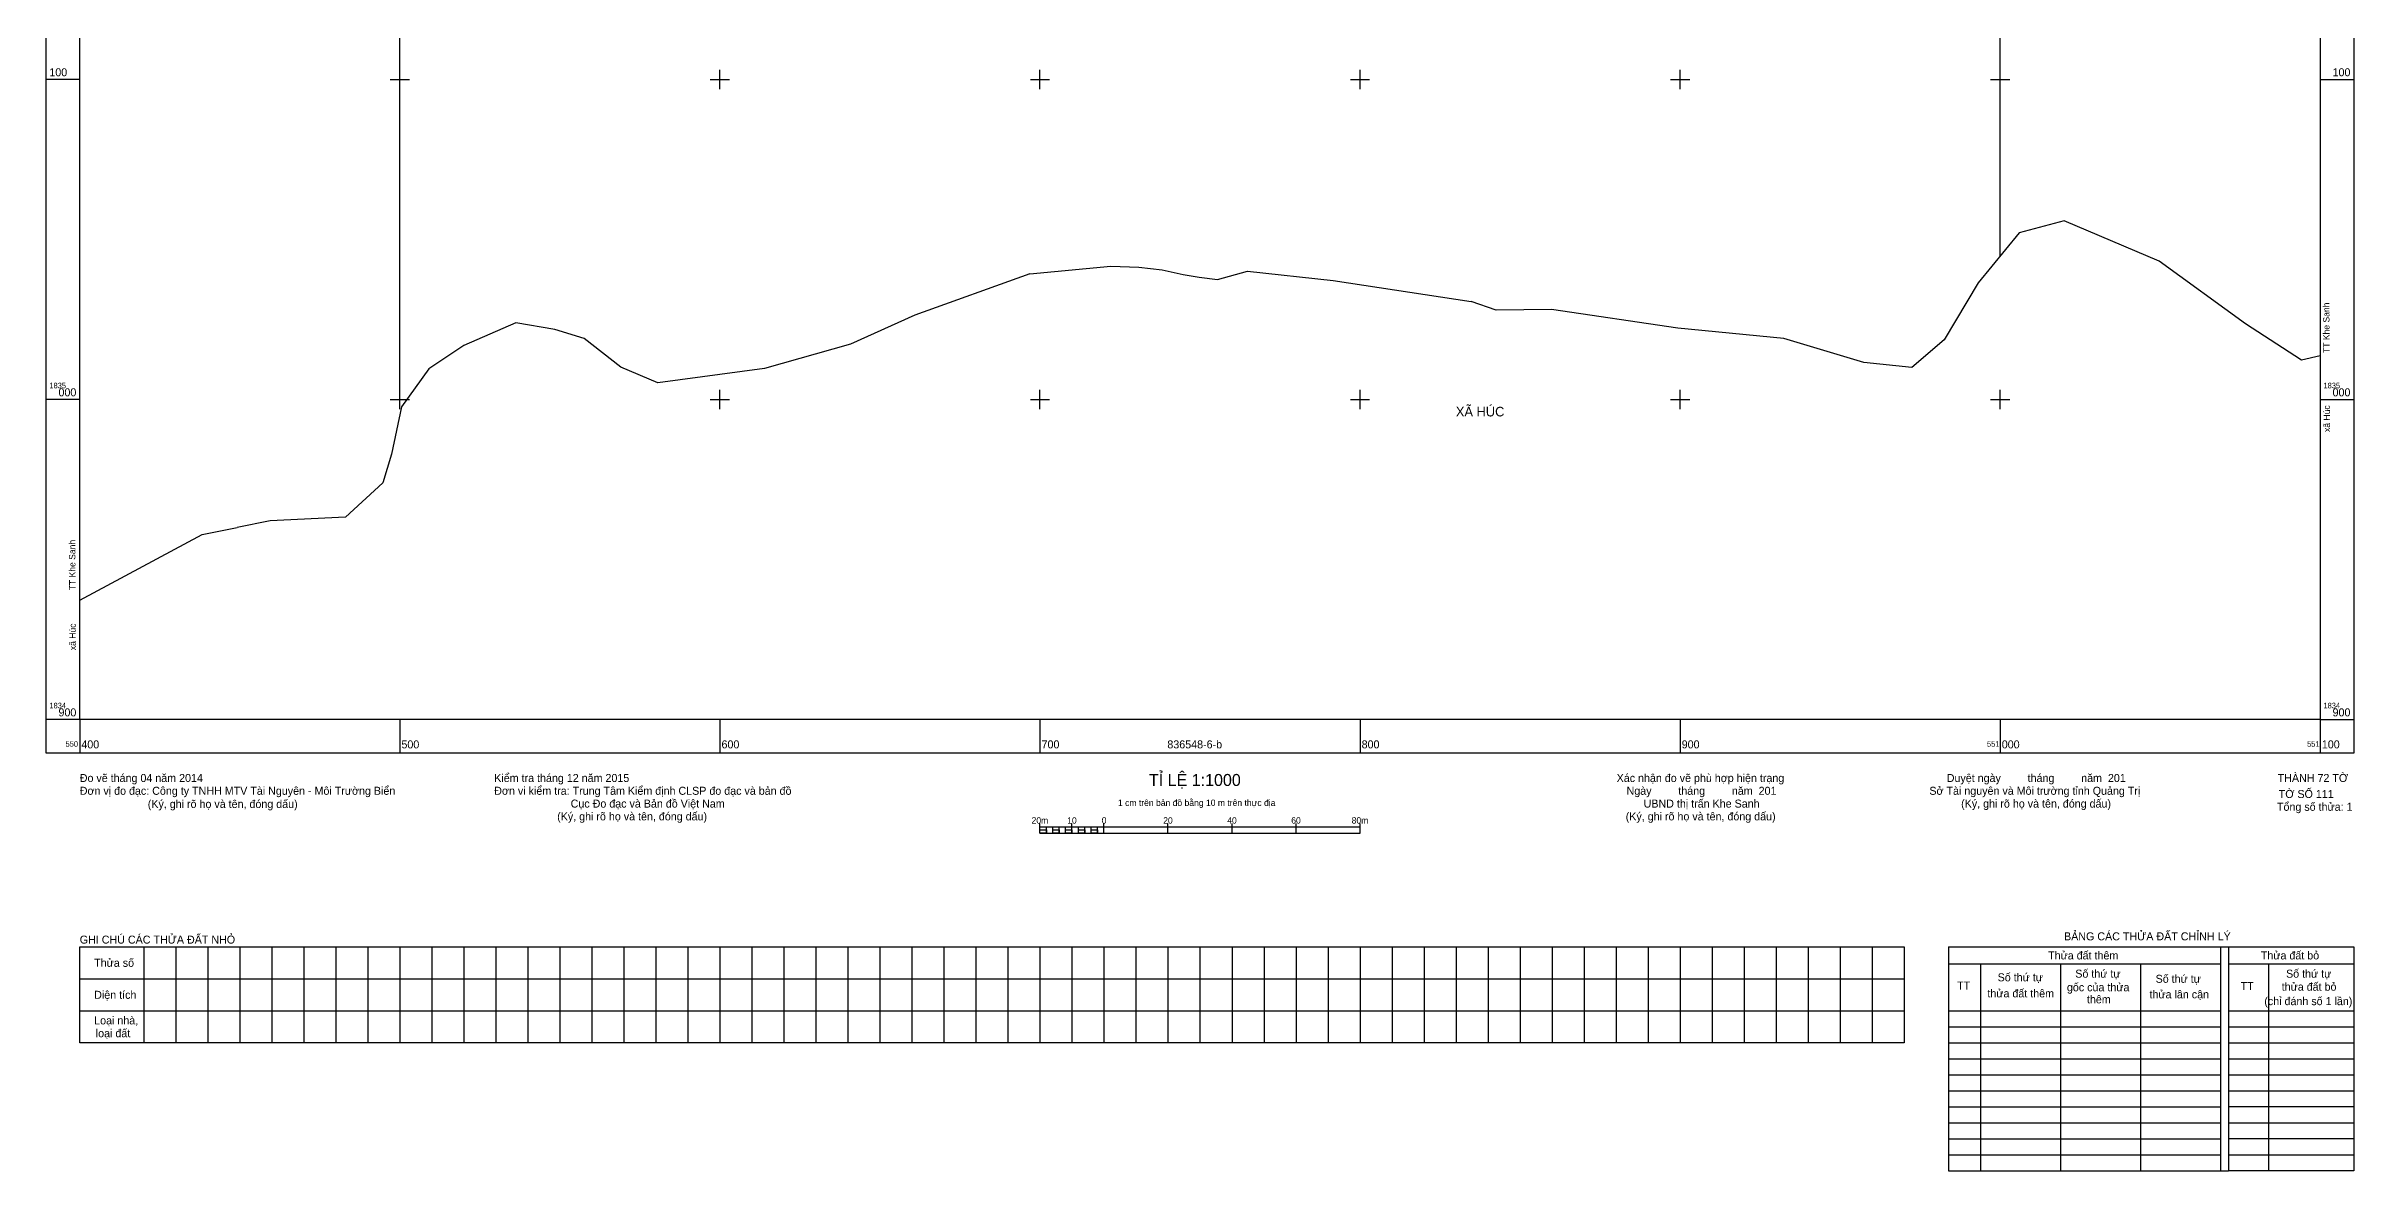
# Model space of a CAD drawing. Extents: x 550390 to 551118, y 1834759 to 1835646.
# Drawn here: x 550390 to 551110, y 1834759 to 1835110 of the extents above; entities that cross this region are included whole.
import ezdxf

# ---------------------------------------------------------------- set-up
doc = ezdxf.new("R2010")
doc.units = 0
for name, color, linetype in [('Level 24', 7, 'Continuous'), ('Level 28', 7, 'Continuous'), ('Level 46', 7, 'Continuous'), ('Level 48', 7, 'Continuous'), ('Level 63', 7, 'Continuous')]:
    doc.layers.add(name, color=color, linetype=linetype)

msp = doc.modelspace()

# ---------------------------------------------------------------- linework, layer by layer
at = {"layer": 'Level 24'}
for p, q in [((551000, 1835044.81), (551000, 1835500)), ((550500, 1835000), (550500, 1835309.31)), ((550500, 1835000), (550502.16, 1835000))]:
    msp.add_line(p, q, dxfattribs=at)
at = {"layer": 'Level 46'}
for points in [[(551100, 1835013.63), (551094.14, 1835012.28), (551076.63, 1835023.64), (551049.7, 1835043.23), (551020.03, 1835055.87), (551005.97, 1835052.09), (550993.13, 1835036.43), (550982.54, 1835018.7), (550972.37, 1835010.04), (550957.43, 1835011.54), (550932.42, 1835019.09), (550899.31, 1835022.25), (550859.78, 1835028.14), (550842.49, 1835027.89), (550834.73, 1835030.62)], [(550696.84, 1835039.23), (550660.94, 1835026.33), (550640.8, 1835017.33), (550613.96, 1835009.69), (550580.64, 1835005.21), (550569.06, 1835010.06), (550557.56, 1835019.02), (550548.43, 1835021.9), (550536.2, 1835023.92), (550520.03, 1835016.85), (550509.11, 1835009.6), (550500.49, 1834997.69), (550497.4, 1834982.95), (550494.74, 1834973.92), (550483.07, 1834963.24), (550459.54, 1834962.08), (550449.14, 1834959.99)], [(550696.84, 1835039.23), (550722.14, 1835041.71), (550730.89, 1835041.4), (550738.14, 1835040.53), (550744.76, 1835039.1), (550749.75, 1835038.27), (550755.51, 1835037.53), (550764.88, 1835040.11)], [(550764.88, 1835040.11), (550791.56, 1835037.23), (550834.73, 1835030.62)], [(550400, 1834937.3), (550438.22, 1834957.8), (550449.14, 1834959.99)]]:
    msp.add_lwpolyline(points, dxfattribs=at)
at = {"layer": 'Level 63'}
for p, q in [((550983.84, 1834829), (551110.5, 1834829)), ((550983.84, 1834829), (550983.84, 1834759)), ((550983.84, 1834823.63), (551068.84, 1834823.63)), ((550993.84, 1834823.63), (550993.84, 1834759)), ((551018.84, 1834823.63), (551018.84, 1834759)), ((551043.84, 1834823.63), (551043.84, 1834759)), ((551068.84, 1834829), (551068.84, 1834759)), ((551071.34, 1834829), (551071.34, 1834759)), ((551071.34, 1834823.63), (551110.5, 1834823.63)), ((551083.84, 1834823.63), (551083.84, 1834759)), ((551110.5, 1834829), (551110.5, 1834759)), ((550983.84, 1834809), (551068.84, 1834809)), ((551071.34, 1834809), (551110.5, 1834809)), ((550983.84, 1834804), (551068.84, 1834804)), ((551071.34, 1834804), (551110.5, 1834804)), ((550983.84, 1834799), (551068.84, 1834799)), ((550983.84, 1834794), (551068.84, 1834794)), ((551071.34, 1834799), (551110.5, 1834799)), ((551071.34, 1834794), (551110.5, 1834794)), ((550983.84, 1834789), (551068.84, 1834789)), ((551071.34, 1834789), (551110.5, 1834789)), ((550983.84, 1834784), (551068.84, 1834784)), ((551071.34, 1834784), (551110.5, 1834784)), ((550983.84, 1834779), (551068.84, 1834779)), ((550983.84, 1834774), (551068.84, 1834774)), ((551110.5, 1834779), (551071.34, 1834779)), ((551071.34, 1834774), (551110.5, 1834774)), ((550983.84, 1834769), (551068.84, 1834769)), ((551110.5, 1834769), (551071.34, 1834769)), ((550983.84, 1834764), (551068.84, 1834764)), ((550983.84, 1834759), (551068.84, 1834759)), ((551068.84, 1834759), (551071.34, 1834759)), ((551071.34, 1834764), (551110.5, 1834764)), ((551110.5, 1834759), (551071.34, 1834759))]:
    msp.add_line(p, q, dxfattribs=at)
for points in [[(550389.5, 1835610.5), (551110.5, 1835610.5), (551110.5, 1834889.5), (550389.5, 1834889.5)], [(550400, 1835600), (551100, 1835600), (551100, 1834900), (550400, 1834900)], [(550700, 1834864.5), (550700, 1834865.5), (550702, 1834865.5), (550702, 1834864.5)], [(550704, 1834864.5), (550704, 1834865.5), (550706, 1834865.5), (550706, 1834864.5)], [(550708, 1834864.5), (550708, 1834865.5), (550710, 1834865.5), (550710, 1834864.5)], [(550712, 1834864.5), (550712, 1834865.5), (550714, 1834865.5), (550714, 1834864.5)], [(550716, 1834864.5), (550716, 1834865.5), (550718, 1834865.5), (550718, 1834864.5)]]:
    msp.add_lwpolyline(points, close=True, dxfattribs=at)
for points in [[(550400, 1835100), (550389.5, 1835100)], [(550497, 1835100), (550503, 1835100)], [(550500, 1835097), (550500, 1835103)], [(550597, 1835100), (550603, 1835100)], [(550600, 1835097), (550600, 1835103)], [(550697, 1835100), (550703, 1835100)], [(550700, 1835097), (550700, 1835103)], [(550797, 1835100), (550803, 1835100)], [(550800, 1835097), (550800, 1835103)], [(550897, 1835100), (550903, 1835100)], [(550900, 1835097), (550900, 1835103)], [(550997, 1835100), (551003, 1835100)], [(551000, 1835097), (551000, 1835103)], [(551100, 1835100), (551110.5, 1835100)], [(550500, 1834997), (550500, 1835003)], [(550600, 1834997), (550600, 1835003)], [(550700, 1834997), (550700, 1835003)], [(550800, 1834997), (550800, 1835003)], [(550900, 1834997), (550900, 1835003)], [(551000, 1834997), (551000, 1835003)], [(550400, 1835000), (550389.5, 1835000)], [(550497, 1835000), (550503, 1835000)], [(550597, 1835000), (550603, 1835000)], [(550697, 1835000), (550703, 1835000)], [(550797, 1835000), (550803, 1835000)], [(550897, 1835000), (550903, 1835000)], [(550997, 1835000), (551003, 1835000)], [(551100, 1835000), (551110.5, 1835000)], [(550400, 1834900), (550389.5, 1834900)], [(550400, 1834900), (550400, 1834889.5)], [(550500, 1834900), (550500, 1834889.5)], [(550600, 1834900), (550600, 1834889.5)], [(550700, 1834900), (550700, 1834889.5)], [(550800, 1834900), (550800, 1834889.5)], [(550900, 1834900), (550900, 1834889.5)], [(551000, 1834900), (551000, 1834889.5)], [(551100, 1834900), (551100, 1834889.5)], [(551100, 1834900), (551110.5, 1834900)], [(550700, 1834864.5), (550700, 1834867.5)], [(550700, 1834866.5), (550800, 1834866.5)], [(550702, 1834864.5), (550702, 1834866.5)], [(550704, 1834864.5), (550704, 1834866.5)], [(550706, 1834864.5), (550706, 1834866.5)], [(550708, 1834864.5), (550708, 1834866.5)], [(550710, 1834864.5), (550710, 1834867.5)], [(550710, 1834864.5), (550710, 1834866.5)], [(550712, 1834864.5), (550712, 1834866.5)], [(550714, 1834864.5), (550714, 1834866.5)], [(550716, 1834864.5), (550716, 1834866.5)], [(550718, 1834864.5), (550718, 1834866.5)], [(550720, 1834864.5), (550720, 1834867.5)], [(550740, 1834864.5), (550740, 1834867.5)], [(550760, 1834864.5), (550760, 1834867.5)], [(550780, 1834864.5), (550780, 1834867.5)], [(550800, 1834864.5), (550800, 1834867.5)], [(550700, 1834864.5), (550800, 1834864.5)], [(550970, 1834799), (550400, 1834799), (550400, 1834829), (550970, 1834829)], [(550420, 1834829), (550420, 1834799)], [(550430, 1834829), (550430, 1834799)], [(550440, 1834829), (550440, 1834799)], [(550450, 1834829), (550450, 1834799)], [(550460, 1834829), (550460, 1834799)], [(550470, 1834829), (550470, 1834799)], [(550480, 1834829), (550480, 1834799)], [(550490, 1834829), (550490, 1834799)], [(550500, 1834829), (550500, 1834799)], [(550510, 1834829), (550510, 1834799)], [(550520, 1834829), (550520, 1834799)], [(550530, 1834829), (550530, 1834799)], [(550540, 1834829), (550540, 1834799)], [(550550, 1834829), (550550, 1834799)], [(550560, 1834829), (550560, 1834799)], [(550570, 1834829), (550570, 1834799)], [(550580, 1834829), (550580, 1834799)], [(550590, 1834829), (550590, 1834799)], [(550600, 1834829), (550600, 1834799)], [(550610, 1834829), (550610, 1834799)], [(550620, 1834829), (550620, 1834799)], [(550630, 1834829), (550630, 1834799)], [(550640, 1834829), (550640, 1834799)], [(550650, 1834829), (550650, 1834799)], [(550660, 1834829), (550660, 1834799)], [(550670, 1834829), (550670, 1834799)], [(550680, 1834829), (550680, 1834799)], [(550690, 1834829), (550690, 1834799)], [(550700, 1834829), (550700, 1834799)], [(550710, 1834829), (550710, 1834799)], [(550720, 1834829), (550720, 1834799)], [(550730, 1834829), (550730, 1834799)], [(550740, 1834829), (550740, 1834799)], [(550750, 1834829), (550750, 1834799)], [(550760, 1834829), (550760, 1834799)], [(550770, 1834829), (550770, 1834799)], [(550780, 1834829), (550780, 1834799)], [(550790, 1834829), (550790, 1834799)], [(550800, 1834829), (550800, 1834799)], [(550810, 1834829), (550810, 1834799)], [(550820, 1834829), (550820, 1834799)], [(550830, 1834829), (550830, 1834799)], [(550840, 1834829), (550840, 1834799)], [(550850, 1834829), (550850, 1834799)], [(550860, 1834829), (550860, 1834799)], [(550870, 1834829), (550870, 1834799)], [(550880, 1834829), (550880, 1834799)], [(550890, 1834829), (550890, 1834799)], [(550900, 1834829), (550900, 1834799)], [(550910, 1834829), (550910, 1834799)], [(550920, 1834829), (550920, 1834799)], [(550930, 1834829), (550930, 1834799)], [(550940, 1834829), (550940, 1834799)], [(550950, 1834829), (550950, 1834799)], [(550960, 1834829), (550960, 1834799)], [(550970, 1834829), (550970, 1834799)], [(550400, 1834819), (550970, 1834819)], [(550400, 1834809), (550970, 1834809)]]:
    msp.add_lwpolyline(points, dxfattribs=at)

# ---------------------------------------------------------------- texts
at = {"layer": 'Level 28'}
for s, height, p in [('xã Húc                      TT Khe Sanh', 1.9999, (551103.06, 1834989.87)), ('xã Húc              TT Khe Sanh', 2, (550398.79, 1834921.68))]:
    msp.add_text(s, height=height, rotation=90.29162, dxfattribs=at).set_placement(p)
at = {"layer": 'Level 48'}
msp.add_text('XÃ HÚC', height=3, dxfattribs=at).set_placement((550829.94, 1834994.72))
at = {"layer": 'Level 63'}
for s, height, p in [('100', 2.5, (550390.5, 1835101)), ('100', 2.5, (551103.85, 1835101)), ('1835', 1.75, (550390.5, 1835003.5)), ('000', 2.5, (550393.35, 1835001)), ('1835', 1.75, (551101, 1835003.5)), ('000', 2.5, (551103.85, 1835001)), ('1834', 1.75, (550390.5, 1834903.5)), ('900', 2.5, (550393.35, 1834901)), ('1834', 1.75, (551101, 1834903.5)), ('900', 2.5, (551103.85, 1834901)), ('550', 1.75, (550395.55, 1834891.5)), ('400', 2.5, (550400.5, 1834891)), ('500', 2.5, (550500.5, 1834891)), ('600', 2.5, (550600.5, 1834891)), ('700', 2.5, (550700.5, 1834891)), ('836548-6-b', 2.5, (550739.8, 1834891)), ('800', 2.5, (550800.5, 1834891)), ('900', 2.5, (550900.5, 1834891)), ('551', 1.75, (550995.88, 1834891.5)), ('000', 2.5, (551000.5, 1834891)), ('551', 1.75, (551095.88, 1834891.5)), ('100', 2.5, (551100.5, 1834891)), ('Đo vẽ tháng 04 năm 2014', 2.5, (550400, 1834880.5)), ('Kiểm tra tháng 12 năm 2015', 2.5, (550529.5, 1834880.5)), ('TỈ LỆ 1:1000', 3.75, (550734.03, 1834879.25)), ('Xác nhận đo vẽ phù hợp hiện trạng', 2.5, (550880.17, 1834880.5)), ('Duyệt ngày         tháng         năm  201', 2.5, (550983.31, 1834880.5)), ('THÀNH 72 TỜ', 2.5, (551086.7, 1834880.5)), ('Đơn vị đo đạc: Công ty TNHH MTV Tài Nguyên - Môi Trường Biển', 2.5, (550400, 1834876.5)), ('(Ký, ghi rõ họ và tên, đóng dấu)', 2.5, (550421.25, 1834872.38)), ('Đơn vi kiểm tra: Trung Tâm Kiểm định CLSP đo đạc và bản đồ', 2.5, (550529.5, 1834876.5)), ('Cục Đo đạc và Bản đồ Việt Nam', 2.5, (550553.37, 1834872.5)), ('1 cm trên bản đồ bằng 10 m trên thực địa', 2, (550724.36, 1834873)), ('Ngày         tháng         năm  201', 2.5, (550883.28, 1834876.5)), ('UBND thị trấn Khe Sanh', 2.5, (550888.6, 1834872.5)), ('Sở Tài nguyên và Môi trường tỉnh Quảng Trị', 2.5, (550977.88, 1834876.5)), ('(Ký, ghi rõ họ và tên, đóng dấu)', 2.5, (550987.8, 1834872.5)), ('Tổng số thửa: 1', 2.5, (551086.48, 1834871.5)), ('TỜ SỐ 111', 2.5, (551087.03, 1834875.5)), ('(Ký, ghi rõ họ và tên, đóng dấu)', 2.5, (550549.16, 1834868.5)), ('20m', 2, (550697.38, 1834867.5)), ('10', 2, (550708.51, 1834867.5)), ('0', 2, (550719.29, 1834867.5)), ('20', 2, (550738.51, 1834867.5)), ('40', 2, (550758.51, 1834867.5)), ('60', 2, (550778.51, 1834867.5)), ('80m', 2, (550797.38, 1834867.5)), ('(Ký, ghi rõ họ và tên, đóng dấu)', 2.5, (550883.01, 1834868.5)), ('GHI CHÚ CÁC THỬA ĐẤT NHỎ', 2.5, (550400, 1834830)), ('BẢNG CÁC THỬA ĐẤT CHỈNH LÝ', 2.5, (551019.95, 1834831.02)), ('Thửa số', 2.5, (550404.5, 1834822.75)), ('Thửa đất thêm', 2.5, (551014.98, 1834825.06)), ('Thửa đất bỏ', 2.5, (551081.44, 1834825.06)), ('Diện tích', 2.5, (550404.5, 1834812.75)), ('TT', 2.5, (550986.54, 1834815.64)), ('thửa đất thêm', 2.5, (550996.01, 1834813.2)), ('Số thứ tự', 2.5, (550999.21, 1834818.22)), ('gốc của thửa', 2.5, (551020.86, 1834815.11)), ('Số thứ tự', 2.5, (551023.47, 1834819.36)), ('thửa lân cận', 2.5, (551046.66, 1834812.9)), ('Số thứ tự', 2.5, (551048.56, 1834817.76)), ('TT', 2.5, (551075.14, 1834815.52)), ('thửa đất bỏ', 2.5, (551087.96, 1834815.28)), ('Số thứ tự', 2.5, (551089.32, 1834819.36)), ('thêm', 2.5, (551027.11, 1834811.34)), ('(chỉ đánh số 1 lần)', 2.5, (551082.53, 1834810.77)), ('Loại nhà,', 2.5, (550404.5, 1834804.75)), ('loại đất', 2.5, (550405, 1834800.75))]:
    msp.add_text(s, height=height, dxfattribs=at).set_placement(p)

doc.saveas('drawing.dxf')
